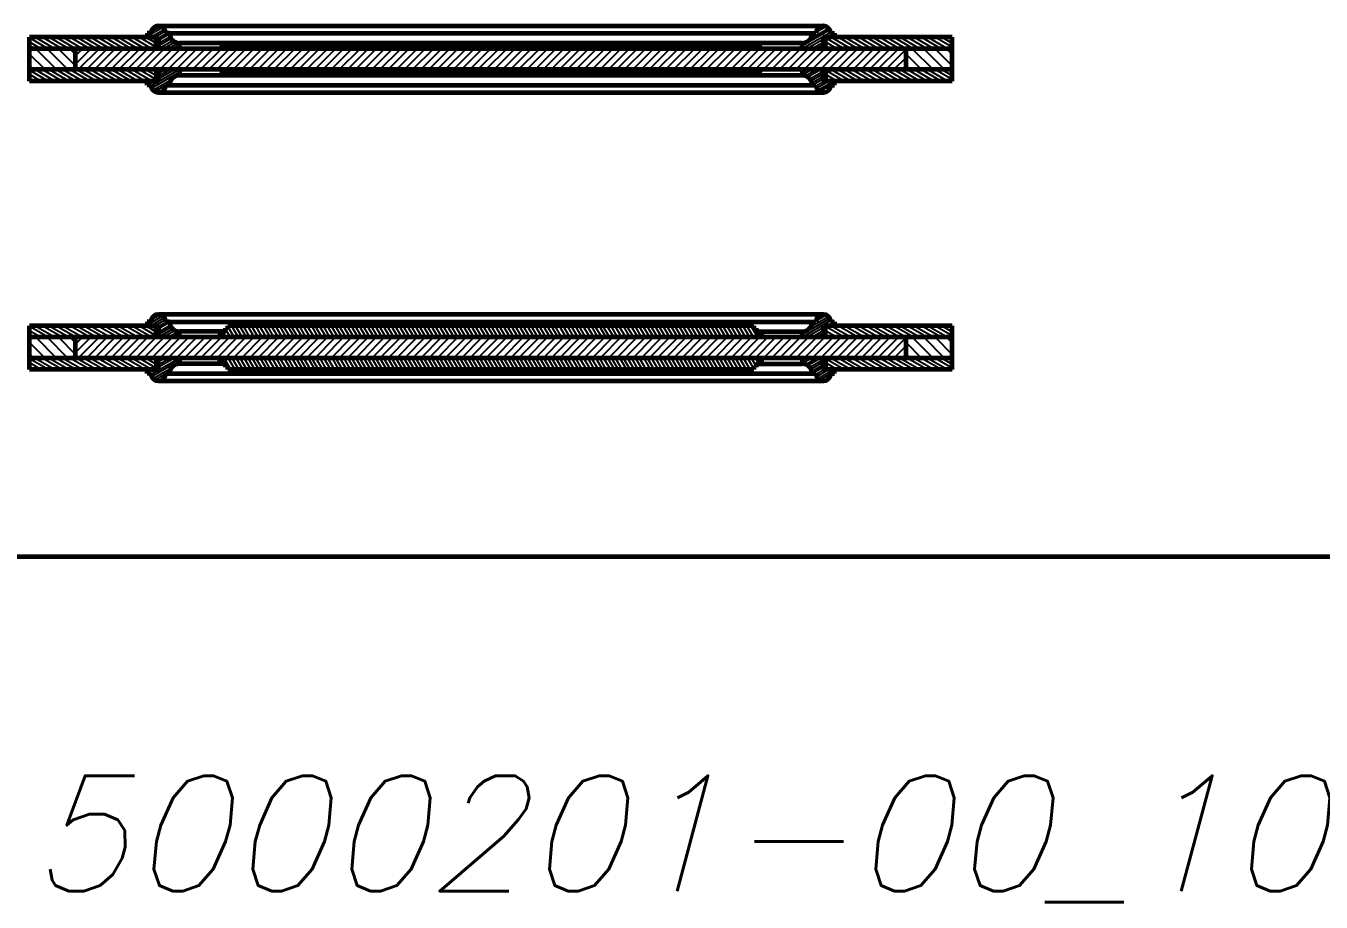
# Model space of a CAD drawing. Header units: inches. Extents: x -4554 to 14101, y -13650 to 2449.
# Drawn here: x 2997 to 4120, y -1000 to -240 of the extents above; entities that cross this region are included whole.
import ezdxf

# ---------------------------------------------------------------- set-up
doc = ezdxf.new("R2010")
doc.units = ezdxf.units.IN
doc.layers.add('Слой1', color=7, linetype='Continuous')
doc.styles.get("Standard").update_dxf_attribs({"font": 'txt.shx', "oblique": 15, "height": 5})

# ---------------------------------------------------------------- blocks, each defined once
blk = doc.blocks.new('*B11')
at = {"layer": 'Слой1', "linetype": 'Continuous'}
for p, q in [((3040, -273.2), (3053.2, -260)), ((3046.1, -260), (3040, -266.1)), ((3060.3, -260), (3042.3, -278)), ((3049.4, -278), (3067.4, -260)), ((3074.4, -260), (3056.4, -278)), ((3063.5, -278), (3081.5, -260)), ((3088.6, -260), (3070.6, -278)), ((3077.6, -278), (3095.6, -260)), ((3102.7, -260), (3084.7, -278)), ((3091.8, -278), (3109.8, -260)), ((3116.9, -260), (3098.9, -278)), ((3105.9, -278), (3123.9, -260)), ((3131, -260), (3113, -278)), ((3120.1, -278), (3138.1, -260)), ((3145.1, -260), (3127.1, -278)), ((3134.2, -278), (3152.2, -260)), ((3159.3, -260), (3141.3, -278)), ((3148.4, -278), (3166.4, -260)), ((3173.4, -260), (3155.4, -278)), ((3162.5, -278), (3180.5, -260)), ((3187.6, -260), (3169.6, -278)), ((3176.6, -278), (3194.6, -260)), ((3201.7, -260), (3183.7, -278)), ((3190.8, -278), (3208.8, -260)), ((3215.9, -260), (3197.9, -278)), ((3204.9, -278), (3222.9, -260)), ((3230, -260), (3212, -278)), ((3219.1, -278), (3237.1, -260)), ((3244.1, -260), (3226.1, -278)), ((3233.2, -278), (3251.2, -260)), ((3258.3, -260), (3240.3, -278)), ((3247.3, -278), (3265.3, -260)), ((3272.4, -260), (3254.4, -278)), ((3261.5, -278), (3279.5, -260)), ((3286.6, -260), (3268.6, -278)), ((3275.6, -278), (3293.6, -260)), ((3300.7, -260), (3282.7, -278)), ((3289.8, -278), (3307.8, -260)), ((3314.8, -260), (3296.8, -278)), ((3303.9, -278), (3321.9, -260)), ((3329, -260), (3311, -278)), ((3318.1, -278), (3336.1, -260)), ((3343.1, -260), (3325.1, -278)), ((3332.2, -278), (3350.2, -260)), ((3357.3, -260), (3339.3, -278)), ((3346.3, -278), (3364.3, -260)), ((3371.4, -260), (3353.4, -278)), ((3360.5, -278), (3378.5, -260)), ((3385.6, -260), (3367.6, -278)), ((3374.6, -278), (3392.6, -260)), ((3399.7, -260), (3381.7, -278)), ((3388.8, -278), (3406.8, -260)), ((3413.8, -260), (3395.8, -278)), ((3402.9, -278), (3420.9, -260)), ((3428, -260), (3410, -278)), ((3417.1, -278), (3435.1, -260)), ((3442.1, -260), (3424.1, -278)), ((3431.2, -278), (3449.2, -260)), ((3456.3, -260), (3438.3, -278)), ((3445.3, -278), (3463.3, -260)), ((3470.4, -260), (3452.4, -278)), ((3459.5, -278), (3477.5, -260)), ((3484.6, -260), (3466.6, -278)), ((3473.6, -278), (3491.6, -260)), ((3498.7, -260), (3480.7, -278)), ((3487.8, -278), (3505.8, -260)), ((3512.8, -260), (3494.8, -278)), ((3501.9, -278), (3519.9, -260)), ((3527, -260), (3509, -278)), ((3516, -278), (3534, -260)), ((3541.1, -260), (3523.1, -278)), ((3530.2, -278), (3548.2, -260)), ((3555.3, -260), (3537.3, -278)), ((3544.3, -278), (3562.3, -260)), ((3569.4, -260), (3551.4, -278)), ((3558.5, -278), (3576.5, -260)), ((3583.5, -260), (3565.5, -278)), ((3572.6, -278), (3590.6, -260)), ((3597.7, -260), (3579.7, -278)), ((3586.8, -278), (3604.8, -260)), ((3611.8, -260), (3593.8, -278)), ((3600.9, -278), (3618.9, -260)), ((3626, -260), (3608, -278)), ((3615, -278), (3633, -260)), ((3640.1, -260), (3622.1, -278)), ((3629.2, -278), (3647.2, -260)), ((3654.3, -260), (3636.3, -278)), ((3643.3, -278), (3661.3, -260)), ((3668.4, -260), (3650.4, -278)), ((3657.5, -278), (3675.5, -260)), ((3682.5, -260), (3664.5, -278)), ((3671.6, -278), (3689.6, -260)), ((3696.7, -260), (3678.7, -278)), ((3685.8, -278), (3703.8, -260)), ((3710.8, -260), (3692.8, -278)), ((3699.9, -278), (3717.9, -260)), ((3725, -260), (3707, -278)), ((3714, -278), (3732, -260)), ((3739.1, -260), (3721.1, -278)), ((3728.2, -278), (3746.2, -260)), ((3753.3, -260), (3735.3, -278)), ((3742.3, -278), (3760, -260.3)), ((3760, -267.4), (3749.4, -278)), ((3756.5, -278), (3760, -274.5))]:
    blk.add_line(p, q, dxfattribs=at)
blk = doc.blocks.new('*B12')
at = {"layer": 'Слой1', "linetype": 'Continuous'}
for p, q in [((3773.5, -278), (3760, -264.5)), ((3765.4, -260), (3783.4, -278)), ((3793.3, -278), (3775.3, -260)), ((3785.2, -260), (3800, -274.8)), ((3800, -264.9), (3795.1, -260)), ((3760, -274.4), (3763.6, -278))]:
    blk.add_line(p, q, dxfattribs=at)
blk = doc.blocks.new('*B13')
at = {"layer": 'Слой1', "linetype": 'Continuous'}
for p, q in [((3013.5, -278), (3000, -264.5)), ((3005.4, -260), (3023.4, -278)), ((3033.3, -278), (3015.3, -260)), ((3025.2, -260), (3040, -274.8)), ((3040, -264.9), (3035.1, -260)), ((3000, -274.4), (3003.6, -278))]:
    blk.add_line(p, q, dxfattribs=at)
blk = doc.blocks.new('*B14')
at = {"layer": 'Слой1', "linetype": 'Continuous'}
for p, q in [((3706.3, -260), (3690, -250.6)), ((3690, -254), (3700.3, -260)), ((3694.3, -260), (3690, -257.5)), ((3695, -250), (3712.3, -260)), ((3718.3, -260), (3701, -250)), ((3707, -250), (3724.3, -260)), ((3730.3, -260), (3713, -250)), ((3719, -250), (3736.3, -260)), ((3742.3, -260), (3725, -250)), ((3731, -250), (3748.3, -260)), ((3754.3, -260), (3737, -250)), ((3743, -250), (3760.3, -260)), ((3766.3, -260), (3749, -250)), ((3755, -250), (3772.3, -260)), ((3778.3, -260), (3761, -250)), ((3767, -250), (3784.3, -260)), ((3790.3, -260), (3773, -250)), ((3779, -250), (3796.3, -260)), ((3800, -258.7), (3785, -250)), ((3791, -250), (3800, -255.2)), ((3800, -251.7), (3797, -250))]:
    blk.add_line(p, q, dxfattribs=at)
blk = doc.blocks.new('*B15')
at = {"layer": 'Слой1', "linetype": 'Continuous'}
for p, q in [((3016.3, -260), (3000, -250.6)), ((3000, -254), (3010.3, -260)), ((3004.3, -260), (3000, -257.5)), ((3005, -250), (3022.3, -260)), ((3028.3, -260), (3011, -250)), ((3017, -250), (3034.3, -260)), ((3040.3, -260), (3023, -250)), ((3029, -250), (3046.3, -260)), ((3052.3, -260), (3035, -250)), ((3041, -250), (3058.3, -260)), ((3064.3, -260), (3047, -250)), ((3053, -250), (3070.3, -260)), ((3076.3, -260), (3059, -250)), ((3065, -250), (3082.3, -260)), ((3088.3, -260), (3071, -250)), ((3077, -250), (3094.3, -260)), ((3100.3, -260), (3083, -250)), ((3089, -250), (3106.3, -260)), ((3110, -258.7), (3095, -250)), ((3101, -250), (3110, -255.2)), ((3110, -251.7), (3107, -250))]:
    blk.add_line(p, q, dxfattribs=at)
blk = doc.blocks.new('*B16')
at = {"layer": 'Слой1', "linetype": 'Continuous'}
for p, q in [((3693.9, -243.6), (3670, -257.5)), ((3670, -259.8), (3694.5, -245.6)), ((3677.2, -251), (3692.7, -242)), ((3681, -246.5), (3678.4, -248)), ((3690.9, -240.7), (3681.9, -246)), ((3682.9, -243.1), (3688, -240.2)), ((3697.4, -246.5), (3691.3, -250)), ((3670, -255.2), (3670.3, -255)), ((3688, -251.9), (3674, -260)), ((3678, -260), (3688, -254.2)), ((3688, -256.5), (3682, -260)), ((3695.3, -250), (3698, -248.5)), ((3686, -260), (3688, -258.8))]:
    blk.add_line(p, q, dxfattribs=at)
blk = doc.blocks.new('*B17')
at = {"layer": 'Слой1', "linetype": 'Continuous'}
for p, q in [((3627.5, -260), (3630.1, -255.5)), ((3628.5, -256.3), (3627.6, -257.9)), ((3631.2, -255.6), (3628.6, -260)), ((3629.8, -260), (3632.1, -256)), ((3632.9, -256.7), (3631, -260)), ((3632.1, -260), (3633.4, -257.8)), ((3626, -258.6), (3626.1, -258.5)), ((3627.2, -258.5), (3626.3, -260)), ((3634.1, -258.5), (3633.3, -260)), ((3634.4, -260), (3635, -259))]:
    blk.add_line(p, q, dxfattribs=at)
blk = doc.blocks.new('*B18')
at = {"layer": 'Слой1', "linetype": 'Continuous'}
for p, q in [((3166.5, -260), (3169.1, -255.5)), ((3167.5, -256.3), (3166.6, -257.9)), ((3170.2, -255.6), (3167.6, -260)), ((3168.8, -260), (3171.1, -256)), ((3171.9, -256.7), (3170, -260)), ((3171.1, -260), (3172.4, -257.8)), ((3165, -258.6), (3165.1, -258.5)), ((3166.2, -258.5), (3165.3, -260)), ((3173.1, -258.5), (3172.3, -260)), ((3173.4, -260), (3174, -259))]:
    blk.add_line(p, q, dxfattribs=at)
blk = doc.blocks.new('*B19')
at = {"layer": 'Слой1', "linetype": 'Continuous'}
for p, q in [((3115.7, -241.5), (3102, -249.4)), ((3102, -247.1), (3103, -246.5)), ((3104.9, -250), (3117, -243)), ((3105.6, -245), (3113.5, -240.4)), ((3117.9, -244.8), (3108.9, -250)), ((3112, -250.5), (3119, -246.5)), ((3121.5, -247.3), (3112, -252.8)), ((3112, -255.2), (3122, -249.4)), ((3122.9, -251.2), (3112, -257.5)), ((3112, -259.8), (3124.2, -252.7)), ((3126.2, -254.1), (3116, -260)), ((3120, -260), (3128.8, -254.9)), ((3130, -256.5), (3124, -260)), ((3128, -260), (3130, -258.8))]:
    blk.add_line(p, q, dxfattribs=at)
blk = doc.blocks.new('*B20')
at = {"layer": 'Слой1', "linetype": 'Continuous'}
for p, q in [((3706.3, -288), (3690, -278.6)), ((3695, -278), (3712.3, -288)), ((3718.3, -288), (3701, -278)), ((3707, -278), (3724.3, -288)), ((3730.3, -288), (3713, -278)), ((3719, -278), (3736.3, -288)), ((3742.3, -288), (3725, -278)), ((3731, -278), (3748.3, -288)), ((3754.3, -288), (3737, -278)), ((3743, -278), (3760.3, -288)), ((3766.3, -288), (3749, -278)), ((3755, -278), (3772.3, -288)), ((3778.3, -288), (3761, -278)), ((3767, -278), (3784.3, -288)), ((3790.3, -288), (3773, -278)), ((3779, -278), (3796.3, -288)), ((3800, -286.7), (3785, -278)), ((3791, -278), (3800, -283.2)), ((3800, -279.7), (3797, -278)), ((3690, -282), (3700.3, -288)), ((3694.3, -288), (3690, -285.5))]:
    blk.add_line(p, q, dxfattribs=at)
blk = doc.blocks.new('*B21')
at = {"layer": 'Слой1', "linetype": 'Continuous'}
for p, q in [((3016.3, -288), (3000, -278.6)), ((3005, -278), (3022.3, -288)), ((3028.3, -288), (3011, -278)), ((3017, -278), (3034.3, -288)), ((3040.3, -288), (3023, -278)), ((3029, -278), (3046.3, -288)), ((3052.3, -288), (3035, -278)), ((3041, -278), (3058.3, -288)), ((3064.3, -288), (3047, -278)), ((3053, -278), (3070.3, -288)), ((3076.3, -288), (3059, -278)), ((3065, -278), (3082.3, -288)), ((3088.3, -288), (3071, -278)), ((3077, -278), (3094.3, -288)), ((3100.3, -288), (3083, -278)), ((3089, -278), (3106.3, -288)), ((3110, -286.7), (3095, -278)), ((3101, -278), (3110, -283.2)), ((3110, -279.7), (3107, -278)), ((3000, -282), (3010.3, -288)), ((3004.3, -288), (3000, -285.5))]:
    blk.add_line(p, q, dxfattribs=at)
blk = doc.blocks.new('*B22')
at = {"layer": 'Слой1', "linetype": 'Continuous'}
for p, q in [((3678.3, -278), (3670, -282.8)), ((3670, -280.5), (3674.3, -278)), ((3670.3, -278), (3670, -278.2)), ((3672.8, -283.5), (3682.3, -278)), ((3686.3, -278), (3674.9, -284.6)), ((3676.5, -286), (3688, -279.3)), ((3688, -281.7), (3677.6, -287.7)), ((3678.3, -289.6), (3688, -284)), ((3688, -286.3), (3679, -291.5)), ((3681.9, -292.1), (3689, -288)), ((3693, -288), (3682.5, -294.1)), ((3683.6, -295.8), (3697, -288)), ((3694.6, -291.7), (3685.3, -297.1)), ((3698, -289.7), (3694.9, -291.5)), ((3688, -297.8), (3693.9, -294.4))]:
    blk.add_line(p, q, dxfattribs=at)
blk = doc.blocks.new('*B23')
at = {"layer": 'Слой1', "linetype": 'Continuous'}
for p, q in [((3626, -278.1), (3626.1, -278)), ((3627.2, -278), (3626.3, -279.5)), ((3627.5, -279.5), (3628.4, -278)), ((3629.5, -278), (3627.8, -280.9)), ((3628.5, -281.7), (3630.7, -278)), ((3631.8, -278), (3629.4, -282.3)), ((3630.4, -282.5), (3633, -278)), ((3634.1, -278), (3631.7, -282.3)), ((3634.4, -279.5), (3635, -278.5))]:
    blk.add_line(p, q, dxfattribs=at)
blk = doc.blocks.new('*B24')
at = {"layer": 'Слой1', "linetype": 'Continuous'}
for p, q in [((3165, -278.1), (3165.1, -278)), ((3166.2, -278), (3165.3, -279.5)), ((3166.5, -279.5), (3167.4, -278)), ((3168.5, -278), (3166.8, -280.9)), ((3167.5, -281.7), (3169.7, -278)), ((3170.8, -278), (3168.4, -282.3)), ((3169.4, -282.5), (3172, -278)), ((3173.1, -278), (3170.7, -282.3)), ((3173.4, -279.5), (3174, -278.5))]:
    blk.add_line(p, q, dxfattribs=at)
blk = doc.blocks.new('*B25')
at = {"layer": 'Слой1', "linetype": 'Continuous'}
for p, q in [((3105.4, -292.1), (3129.8, -278)), ((3130, -280.2), (3106, -294.1)), ((3125.8, -278), (3112, -286)), ((3112, -283.7), (3121.8, -278)), ((3117.8, -278), (3112, -281.4)), ((3112, -279.1), (3113.8, -278)), ((3102, -289.5), (3104.5, -288)), ((3108.5, -288), (3102.5, -291.5)), ((3107.1, -295.8), (3123.1, -286.5)), ((3118.1, -291.7), (3108.8, -297.1)), ((3121.7, -289.6), (3118.5, -291.5)), ((3129.1, -283), (3130, -282.5)), ((3111.5, -297.8), (3117.4, -294.4))]:
    blk.add_line(p, q, dxfattribs=at)
blk = doc.blocks.new('*B26')
at = {"layer": 'Слой1', "linetype": 'Continuous'}
for p, q in [((3040, -523.2), (3053.2, -510)), ((3046.1, -510), (3040, -516.1)), ((3060.3, -510), (3042.3, -528)), ((3049.4, -528), (3067.4, -510)), ((3074.4, -510), (3056.4, -528)), ((3063.5, -528), (3081.5, -510)), ((3088.6, -510), (3070.6, -528)), ((3077.6, -528), (3095.6, -510)), ((3102.7, -510), (3084.7, -528)), ((3091.8, -528), (3109.8, -510)), ((3116.9, -510), (3098.9, -528)), ((3105.9, -528), (3123.9, -510)), ((3131, -510), (3113, -528)), ((3120.1, -528), (3138.1, -510)), ((3145.1, -510), (3127.1, -528)), ((3134.2, -528), (3152.2, -510)), ((3159.3, -510), (3141.3, -528)), ((3148.4, -528), (3166.4, -510)), ((3173.4, -510), (3155.4, -528)), ((3162.5, -528), (3180.5, -510)), ((3187.6, -510), (3169.6, -528)), ((3176.6, -528), (3194.6, -510)), ((3201.7, -510), (3183.7, -528)), ((3190.8, -528), (3208.8, -510)), ((3215.9, -510), (3197.9, -528)), ((3204.9, -528), (3222.9, -510)), ((3230, -510), (3212, -528)), ((3219.1, -528), (3237.1, -510)), ((3244.1, -510), (3226.1, -528)), ((3233.2, -528), (3251.2, -510)), ((3258.3, -510), (3240.3, -528)), ((3247.3, -528), (3265.3, -510)), ((3272.4, -510), (3254.4, -528)), ((3261.5, -528), (3279.5, -510)), ((3286.6, -510), (3268.6, -528)), ((3275.6, -528), (3293.6, -510)), ((3300.7, -510), (3282.7, -528)), ((3289.8, -528), (3307.8, -510)), ((3314.8, -510), (3296.8, -528)), ((3303.9, -528), (3321.9, -510)), ((3329, -510), (3311, -528)), ((3318.1, -528), (3336.1, -510)), ((3343.1, -510), (3325.1, -528)), ((3332.2, -528), (3350.2, -510)), ((3357.3, -510), (3339.3, -528)), ((3346.3, -528), (3364.3, -510)), ((3371.4, -510), (3353.4, -528)), ((3360.5, -528), (3378.5, -510)), ((3385.6, -510), (3367.6, -528)), ((3374.6, -528), (3392.6, -510)), ((3399.7, -510), (3381.7, -528)), ((3388.8, -528), (3406.8, -510)), ((3413.8, -510), (3395.8, -528)), ((3402.9, -528), (3420.9, -510)), ((3428, -510), (3410, -528)), ((3417.1, -528), (3435.1, -510)), ((3442.1, -510), (3424.1, -528)), ((3431.2, -528), (3449.2, -510)), ((3456.3, -510), (3438.3, -528)), ((3445.3, -528), (3463.3, -510)), ((3470.4, -510), (3452.4, -528)), ((3459.5, -528), (3477.5, -510)), ((3484.6, -510), (3466.6, -528)), ((3473.6, -528), (3491.6, -510)), ((3498.7, -510), (3480.7, -528)), ((3487.8, -528), (3505.8, -510)), ((3512.8, -510), (3494.8, -528)), ((3501.9, -528), (3519.9, -510)), ((3527, -510), (3509, -528)), ((3516, -528), (3534, -510)), ((3541.1, -510), (3523.1, -528)), ((3530.2, -528), (3548.2, -510)), ((3555.3, -510), (3537.3, -528)), ((3544.3, -528), (3562.3, -510)), ((3569.4, -510), (3551.4, -528)), ((3558.5, -528), (3576.5, -510)), ((3583.5, -510), (3565.5, -528)), ((3572.6, -528), (3590.6, -510)), ((3597.7, -510), (3579.7, -528)), ((3586.8, -528), (3604.8, -510)), ((3611.8, -510), (3593.8, -528)), ((3600.9, -528), (3618.9, -510)), ((3626, -510), (3608, -528)), ((3615, -528), (3633, -510)), ((3640.1, -510), (3622.1, -528)), ((3629.2, -528), (3647.2, -510)), ((3654.3, -510), (3636.3, -528)), ((3643.3, -528), (3661.3, -510)), ((3668.4, -510), (3650.4, -528)), ((3657.5, -528), (3675.5, -510)), ((3682.5, -510), (3664.5, -528)), ((3671.6, -528), (3689.6, -510)), ((3696.7, -510), (3678.7, -528)), ((3685.8, -528), (3703.8, -510)), ((3710.8, -510), (3692.8, -528)), ((3699.9, -528), (3717.9, -510)), ((3725, -510), (3707, -528)), ((3714, -528), (3732, -510)), ((3739.1, -510), (3721.1, -528)), ((3728.2, -528), (3746.2, -510)), ((3753.3, -510), (3735.3, -528)), ((3742.3, -528), (3760, -510.3)), ((3760, -517.4), (3749.4, -528)), ((3756.5, -528), (3760, -524.5))]:
    blk.add_line(p, q, dxfattribs=at)
blk = doc.blocks.new('*B27')
at = {"layer": 'Слой1', "linetype": 'Continuous'}
for p, q in [((3773.5, -528), (3760, -514.5)), ((3765.4, -510), (3783.4, -528)), ((3793.3, -528), (3775.3, -510)), ((3785.2, -510), (3800, -524.8)), ((3800, -514.9), (3795.1, -510)), ((3760, -524.4), (3763.6, -528))]:
    blk.add_line(p, q, dxfattribs=at)
blk = doc.blocks.new('*B28')
at = {"layer": 'Слой1', "linetype": 'Continuous'}
for p, q in [((3013.5, -528), (3000, -514.5)), ((3005.4, -510), (3023.4, -528)), ((3033.3, -528), (3015.3, -510)), ((3025.2, -510), (3040, -524.8)), ((3040, -514.9), (3035.1, -510)), ((3000, -524.4), (3003.6, -528))]:
    blk.add_line(p, q, dxfattribs=at)
blk = doc.blocks.new('*B29')
at = {"layer": 'Слой1', "linetype": 'Continuous'}
for p, q in [((3706.3, -510), (3690, -500.6)), ((3690, -504), (3700.3, -510)), ((3695, -500), (3712.3, -510)), ((3718.3, -510), (3701, -500)), ((3707, -500), (3724.3, -510)), ((3730.3, -510), (3713, -500)), ((3719, -500), (3736.3, -510)), ((3742.3, -510), (3725, -500)), ((3731, -500), (3748.3, -510)), ((3754.3, -510), (3737, -500)), ((3743, -500), (3760.3, -510)), ((3766.3, -510), (3749, -500)), ((3755, -500), (3772.3, -510)), ((3778.3, -510), (3761, -500)), ((3767, -500), (3784.3, -510)), ((3790.3, -510), (3773, -500)), ((3779, -500), (3796.3, -510)), ((3800, -508.7), (3785, -500)), ((3791, -500), (3800, -505.2)), ((3800, -501.7), (3797, -500)), ((3694.3, -510), (3690, -507.5))]:
    blk.add_line(p, q, dxfattribs=at)
blk = doc.blocks.new('*B30')
at = {"layer": 'Слой1', "linetype": 'Continuous'}
for p, q in [((3016.3, -510), (3000, -500.6)), ((3000, -504), (3010.3, -510)), ((3005, -500), (3022.3, -510)), ((3028.3, -510), (3011, -500)), ((3017, -500), (3034.3, -510)), ((3040.3, -510), (3023, -500)), ((3029, -500), (3046.3, -510)), ((3052.3, -510), (3035, -500)), ((3041, -500), (3058.3, -510)), ((3064.3, -510), (3047, -500)), ((3053, -500), (3070.3, -510)), ((3076.3, -510), (3059, -500)), ((3065, -500), (3082.3, -510)), ((3088.3, -510), (3071, -500)), ((3077, -500), (3094.3, -510)), ((3100.3, -510), (3083, -500)), ((3089, -500), (3106.3, -510)), ((3110, -508.7), (3095, -500)), ((3101, -500), (3110, -505.2)), ((3110, -501.7), (3107, -500)), ((3004.3, -510), (3000, -507.5))]:
    blk.add_line(p, q, dxfattribs=at)
blk = doc.blocks.new('*B31')
at = {"layer": 'Слой1', "linetype": 'Continuous'}
for p, q in [((3693.9, -493.6), (3670, -507.5)), ((3677.2, -501), (3692.7, -492)), ((3690.9, -490.7), (3681.9, -496)), ((3682.9, -493.1), (3688, -490.2)), ((3670, -509.8), (3694.5, -495.6)), ((3670, -505.2), (3670.3, -505)), ((3688, -501.9), (3674, -510)), ((3678, -510), (3688, -504.2)), ((3681, -496.5), (3678.4, -498)), ((3697.4, -496.5), (3691.3, -500)), ((3695.3, -500), (3698, -498.5)), ((3688, -506.5), (3682, -510)), ((3686, -510), (3688, -508.8))]:
    blk.add_line(p, q, dxfattribs=at)
blk = doc.blocks.new('*B32')
at = {"layer": 'Слой1', "linetype": 'Continuous'}
for p, q in [((3115.7, -491.5), (3102, -499.4)), ((3104.9, -500), (3117, -493)), ((3105.6, -495), (3113.5, -490.4)), ((3102, -497.1), (3103, -496.5)), ((3117.9, -494.8), (3108.9, -500)), ((3112, -500.5), (3119, -496.5)), ((3121.5, -497.3), (3112, -502.8)), ((3112, -505.2), (3122, -499.4)), ((3122.9, -501.2), (3112, -507.5)), ((3112, -509.8), (3124.2, -502.7)), ((3126.2, -504.1), (3116, -510)), ((3120, -510), (3128.8, -504.9)), ((3130, -506.5), (3124, -510)), ((3128, -510), (3130, -508.8))]:
    blk.add_line(p, q, dxfattribs=at)
blk = doc.blocks.new('*B33')
at = {"layer": 'Слой1', "linetype": 'Continuous'}
for p, q in [((3706.3, -538), (3690, -528.6)), ((3690, -532), (3700.3, -538)), ((3694.3, -538), (3690, -535.5)), ((3695, -528), (3712.3, -538)), ((3718.3, -538), (3701, -528)), ((3707, -528), (3724.3, -538)), ((3730.3, -538), (3713, -528)), ((3719, -528), (3736.3, -538)), ((3742.3, -538), (3725, -528)), ((3731, -528), (3748.3, -538)), ((3754.3, -538), (3737, -528)), ((3743, -528), (3760.3, -538)), ((3766.3, -538), (3749, -528)), ((3755, -528), (3772.3, -538)), ((3778.3, -538), (3761, -528)), ((3767, -528), (3784.3, -538)), ((3790.3, -538), (3773, -528)), ((3779, -528), (3796.3, -538)), ((3800, -536.7), (3785, -528)), ((3791, -528), (3800, -533.2)), ((3800, -529.7), (3797, -528))]:
    blk.add_line(p, q, dxfattribs=at)
blk = doc.blocks.new('*B34')
at = {"layer": 'Слой1', "linetype": 'Continuous'}
for p, q in [((3016.3, -538), (3000, -528.6)), ((3000, -532), (3010.3, -538)), ((3004.3, -538), (3000, -535.5)), ((3005, -528), (3022.3, -538)), ((3028.3, -538), (3011, -528)), ((3017, -528), (3034.3, -538)), ((3040.3, -538), (3023, -528)), ((3029, -528), (3046.3, -538)), ((3052.3, -538), (3035, -528)), ((3041, -528), (3058.3, -538)), ((3064.3, -538), (3047, -528)), ((3053, -528), (3070.3, -538)), ((3076.3, -538), (3059, -528)), ((3065, -528), (3082.3, -538)), ((3088.3, -538), (3071, -528)), ((3077, -528), (3094.3, -538)), ((3100.3, -538), (3083, -528)), ((3089, -528), (3106.3, -538)), ((3110, -536.7), (3095, -528)), ((3101, -528), (3110, -533.2)), ((3110, -529.7), (3107, -528))]:
    blk.add_line(p, q, dxfattribs=at)
blk = doc.blocks.new('*B35')
at = {"layer": 'Слой1', "linetype": 'Continuous'}
for p, q in [((3678.3, -528), (3670, -532.8)), ((3670, -530.5), (3674.3, -528)), ((3670.3, -528), (3670, -528.2)), ((3672.8, -533.5), (3682.3, -528)), ((3686.3, -528), (3674.9, -534.6)), ((3676.5, -536), (3688, -529.3)), ((3688, -531.7), (3677.6, -537.7)), ((3678.3, -539.6), (3688, -534)), ((3688, -536.3), (3679, -541.5)), ((3681.9, -542.1), (3689, -538)), ((3693, -538), (3682.5, -544.1)), ((3683.6, -545.8), (3697, -538)), ((3694.6, -541.7), (3685.3, -547.1)), ((3688, -547.8), (3693.9, -544.4)), ((3698, -539.7), (3694.9, -541.5))]:
    blk.add_line(p, q, dxfattribs=at)
blk = doc.blocks.new('*B36')
at = {"layer": 'Слой1', "linetype": 'Continuous'}
for p, q in [((3102, -539.5), (3104.5, -538)), ((3108.5, -538), (3102.5, -541.5)), ((3105.4, -542.1), (3129.8, -528)), ((3130, -530.2), (3106, -544.1)), ((3107.1, -545.8), (3123.1, -536.5)), ((3125.8, -528), (3112, -536)), ((3112, -533.7), (3121.8, -528)), ((3117.8, -528), (3112, -531.4)), ((3112, -529.1), (3113.8, -528)), ((3129.1, -533), (3130, -532.5)), ((3118.1, -541.7), (3108.8, -547.1)), ((3111.5, -547.8), (3117.4, -544.4)), ((3121.7, -539.6), (3118.5, -541.5))]:
    blk.add_line(p, q, dxfattribs=at)
blk = doc.blocks.new('*B37')
at = {"layer": 'Слой1', "linetype": 'Continuous'}
for p, q in [((3169.9, -503), (3173.9, -510)), ((3177.4, -510), (3172, -500.7)), ((3175.1, -500), (3180.9, -510)), ((3184.3, -510), (3178.5, -500)), ((3182, -500), (3187.8, -510)), ((3191.2, -510), (3185.5, -500)), ((3188.9, -500), (3194.7, -510)), ((3198.2, -510), (3192.4, -500)), ((3195.9, -500), (3201.6, -510)), ((3205.1, -510), (3199.3, -500)), ((3202.8, -500), (3208.6, -510)), ((3212, -510), (3206.3, -500)), ((3209.7, -500), (3215.5, -510)), ((3219, -510), (3213.2, -500)), ((3216.7, -500), (3222.4, -510)), ((3225.9, -510), (3220.1, -500)), ((3223.6, -500), (3229.4, -510)), ((3232.8, -510), (3227, -500)), ((3230.5, -500), (3236.3, -510)), ((3239.7, -510), (3234, -500)), ((3237.4, -500), (3243.2, -510)), ((3246.7, -510), (3240.9, -500)), ((3244.4, -500), (3250.1, -510)), ((3253.6, -510), (3247.8, -500)), ((3251.3, -500), (3257.1, -510)), ((3260.5, -510), (3254.8, -500)), ((3258.2, -500), (3264, -510)), ((3267.5, -510), (3261.7, -500)), ((3265.1, -500), (3270.9, -510)), ((3274.4, -510), (3268.6, -500)), ((3272.1, -500), (3277.9, -510)), ((3281.3, -510), (3275.5, -500)), ((3279, -500), (3284.8, -510)), ((3288.2, -510), (3282.5, -500)), ((3285.9, -500), (3291.7, -510)), ((3295.2, -510), (3289.4, -500)), ((3292.9, -500), (3298.6, -510)), ((3302.1, -510), (3296.3, -500)), ((3299.8, -500), (3305.6, -510)), ((3309, -510), (3303.3, -500)), ((3306.7, -500), (3312.5, -510)), ((3316, -510), (3310.2, -500)), ((3313.6, -500), (3319.4, -510)), ((3322.9, -510), (3317.1, -500)), ((3320.6, -500), (3326.3, -510)), ((3329.8, -510), (3324, -500)), ((3327.5, -500), (3333.3, -510)), ((3336.7, -510), (3331, -500)), ((3334.4, -500), (3340.2, -510)), ((3343.7, -510), (3337.9, -500)), ((3341.4, -500), (3347.1, -510)), ((3350.6, -510), (3344.8, -500)), ((3348.3, -500), (3354.1, -510)), ((3357.5, -510), (3351.8, -500)), ((3355.2, -500), (3361, -510)), ((3364.5, -510), (3358.7, -500)), ((3362.1, -500), (3367.9, -510)), ((3371.4, -510), (3365.6, -500)), ((3369.1, -500), (3374.8, -510)), ((3378.3, -510), (3372.5, -500)), ((3376, -500), (3381.8, -510)), ((3385.2, -510), (3379.5, -500)), ((3382.9, -500), (3388.7, -510)), ((3392.2, -510), (3386.4, -500)), ((3389.9, -500), (3395.6, -510)), ((3399.1, -510), (3393.3, -500)), ((3396.8, -500), (3402.6, -510)), ((3406, -510), (3400.2, -500)), ((3403.7, -500), (3409.5, -510)), ((3413, -510), (3407.2, -500)), ((3410.6, -500), (3416.4, -510)), ((3419.9, -510), (3414.1, -500)), ((3417.6, -500), (3423.3, -510)), ((3426.8, -510), (3421, -500)), ((3424.5, -500), (3430.3, -510)), ((3433.7, -510), (3428, -500)), ((3431.4, -500), (3437.2, -510)), ((3440.7, -510), (3434.9, -500)), ((3438.4, -500), (3444.1, -510)), ((3447.6, -510), (3441.8, -500)), ((3445.3, -500), (3451.1, -510)), ((3454.5, -510), (3448.7, -500)), ((3452.2, -500), (3458, -510)), ((3461.4, -510), (3455.7, -500)), ((3459.1, -500), (3464.9, -510)), ((3468.4, -510), (3462.6, -500)), ((3466.1, -500), (3471.8, -510)), ((3475.3, -510), (3469.5, -500)), ((3473, -500), (3478.8, -510)), ((3482.2, -510), (3476.5, -500)), ((3479.9, -500), (3485.7, -510)), ((3489.2, -510), (3483.4, -500)), ((3486.9, -500), (3492.6, -510)), ((3496.1, -510), (3490.3, -500)), ((3493.8, -500), (3499.6, -510)), ((3503, -510), (3497.2, -500)), ((3500.7, -500), (3506.5, -510)), ((3509.9, -510), (3504.2, -500)), ((3507.6, -500), (3513.4, -510)), ((3516.9, -510), (3511.1, -500)), ((3514.6, -500), (3520.3, -510)), ((3523.8, -510), (3518, -500)), ((3521.5, -500), (3527.3, -510)), ((3530.7, -510), (3525, -500)), ((3528.4, -500), (3534.2, -510)), ((3537.7, -510), (3531.9, -500)), ((3535.3, -500), (3541.1, -510)), ((3544.6, -510), (3538.8, -500)), ((3542.3, -500), (3548.1, -510)), ((3551.5, -510), (3545.7, -500)), ((3549.2, -500), (3555, -510)), ((3558.4, -510), (3552.7, -500)), ((3556.1, -500), (3561.9, -510)), ((3565.4, -510), (3559.6, -500)), ((3563.1, -500), (3568.8, -510)), ((3572.3, -510), (3566.5, -500)), ((3570, -500), (3575.8, -510)), ((3579.2, -510), (3573.5, -500)), ((3576.9, -500), (3582.7, -510)), ((3586.2, -510), (3580.4, -500)), ((3583.8, -500), (3589.6, -510)), ((3593.1, -510), (3587.3, -500)), ((3590.8, -500), (3596.5, -510)), ((3600, -510), (3594.2, -500)), ((3597.7, -500), (3603.5, -510)), ((3606.9, -510), (3601.2, -500)), ((3604.6, -500), (3610.4, -510)), ((3613.9, -510), (3608.1, -500)), ((3611.6, -500), (3617.3, -510)), ((3620.8, -510), (3615, -500)), ((3618.5, -500), (3624.3, -510)), ((3627.7, -510), (3622, -500)), ((3625.4, -500), (3631.2, -510)), ((3165.3, -507), (3167, -510)), ((3170.5, -510), (3168.1, -505.9)), ((3634.7, -510), (3632.6, -506.4))]:
    blk.add_line(p, q, dxfattribs=at)
blk = doc.blocks.new('*B38')
at = {"layer": 'Слой1', "linetype": 'Continuous'}
for p, q in [((3165.3, -528), (3167.3, -531.6)), ((3174.5, -538), (3168.7, -528)), ((3172.2, -528), (3178, -538)), ((3181.4, -538), (3175.7, -528)), ((3179.1, -528), (3184.9, -538)), ((3188.4, -538), (3182.6, -528)), ((3186.1, -528), (3191.8, -538)), ((3195.3, -538), (3189.5, -528)), ((3193, -528), (3198.8, -538)), ((3202.2, -538), (3196.4, -528)), ((3199.9, -528), (3205.7, -538)), ((3209.1, -538), (3203.4, -528)), ((3206.8, -528), (3212.6, -538)), ((3216.1, -538), (3210.3, -528)), ((3213.8, -528), (3219.5, -538)), ((3223, -538), (3217.2, -528)), ((3220.7, -528), (3226.5, -538)), ((3229.9, -538), (3224.2, -528)), ((3227.6, -528), (3233.4, -538)), ((3236.9, -538), (3231.1, -528)), ((3234.5, -528), (3240.3, -538)), ((3243.8, -538), (3238, -528)), ((3241.5, -528), (3247.3, -538)), ((3250.7, -538), (3244.9, -528)), ((3248.4, -528), (3254.2, -538)), ((3257.6, -538), (3251.9, -528)), ((3255.3, -528), (3261.1, -538)), ((3264.6, -538), (3258.8, -528)), ((3262.3, -528), (3268, -538)), ((3271.5, -538), (3265.7, -528)), ((3269.2, -528), (3275, -538)), ((3278.4, -538), (3272.7, -528)), ((3276.1, -528), (3281.9, -538)), ((3285.4, -538), (3279.6, -528)), ((3283, -528), (3288.8, -538)), ((3292.3, -538), (3286.5, -528)), ((3290, -528), (3295.7, -538)), ((3299.2, -538), (3293.4, -528)), ((3296.9, -528), (3302.7, -538)), ((3306.1, -538), (3300.4, -528)), ((3303.8, -528), (3309.6, -538)), ((3313.1, -538), (3307.3, -528)), ((3310.8, -528), (3316.5, -538)), ((3320, -538), (3314.2, -528)), ((3317.7, -528), (3323.5, -538)), ((3326.9, -538), (3321.2, -528)), ((3324.6, -528), (3330.4, -538)), ((3333.9, -538), (3328.1, -528)), ((3331.5, -528), (3337.3, -538)), ((3340.8, -538), (3335, -528)), ((3338.5, -528), (3344.2, -538)), ((3347.7, -538), (3341.9, -528)), ((3345.4, -528), (3351.2, -538)), ((3354.6, -538), (3348.9, -528)), ((3352.3, -528), (3358.1, -538)), ((3361.6, -538), (3355.8, -528)), ((3359.3, -528), (3365, -538)), ((3368.5, -538), (3362.7, -528)), ((3366.2, -528), (3372, -538)), ((3375.4, -538), (3369.6, -528)), ((3373.1, -528), (3378.9, -538)), ((3382.4, -538), (3376.6, -528)), ((3380, -528), (3385.8, -538)), ((3389.3, -538), (3383.5, -528)), ((3387, -528), (3392.7, -538)), ((3396.2, -538), (3390.4, -528)), ((3393.9, -528), (3399.7, -538)), ((3403.1, -538), (3397.4, -528)), ((3400.8, -528), (3406.6, -538)), ((3410.1, -538), (3404.3, -528)), ((3407.8, -528), (3413.5, -538)), ((3417, -538), (3411.2, -528)), ((3414.7, -528), (3420.5, -538)), ((3423.9, -538), (3418.1, -528)), ((3421.6, -528), (3427.4, -538)), ((3430.8, -538), (3425.1, -528)), ((3428.5, -528), (3434.3, -538)), ((3437.8, -538), (3432, -528)), ((3435.5, -528), (3441.2, -538)), ((3444.7, -538), (3438.9, -528)), ((3442.4, -528), (3448.2, -538)), ((3451.6, -538), (3445.9, -528)), ((3449.3, -528), (3455.1, -538)), ((3458.6, -538), (3452.8, -528)), ((3456.3, -528), (3462, -538)), ((3465.5, -538), (3459.7, -528)), ((3463.2, -528), (3469, -538)), ((3472.4, -538), (3466.6, -528)), ((3470.1, -528), (3475.9, -538)), ((3479.3, -538), (3473.6, -528)), ((3477, -528), (3482.8, -538)), ((3486.3, -538), (3480.5, -528)), ((3484, -528), (3489.7, -538)), ((3493.2, -538), (3487.4, -528)), ((3490.9, -528), (3496.7, -538)), ((3500.1, -538), (3494.4, -528)), ((3497.8, -528), (3503.6, -538)), ((3507.1, -538), (3501.3, -528)), ((3504.7, -528), (3510.5, -538)), ((3514, -538), (3508.2, -528)), ((3511.7, -528), (3517.5, -538)), ((3520.9, -538), (3515.1, -528)), ((3518.6, -528), (3524.4, -538)), ((3527.8, -538), (3522.1, -528)), ((3525.5, -528), (3531.3, -538)), ((3534.8, -538), (3529, -528)), ((3532.5, -528), (3538.2, -538)), ((3541.7, -538), (3535.9, -528)), ((3539.4, -528), (3545.2, -538)), ((3548.6, -538), (3542.9, -528)), ((3546.3, -528), (3552.1, -538)), ((3555.6, -538), (3549.8, -528)), ((3553.2, -528), (3559, -538)), ((3562.5, -538), (3556.7, -528)), ((3560.2, -528), (3565.9, -538)), ((3569.4, -538), (3563.6, -528)), ((3567.1, -528), (3572.9, -538)), ((3576.3, -538), (3570.6, -528)), ((3574, -528), (3579.8, -538)), ((3583.3, -538), (3577.5, -528)), ((3581, -528), (3586.7, -538)), ((3590.2, -538), (3584.4, -528)), ((3587.9, -528), (3593.7, -538)), ((3597.1, -538), (3591.4, -528)), ((3594.8, -528), (3600.6, -538)), ((3604.1, -538), (3598.3, -528)), ((3601.7, -528), (3607.5, -538)), ((3611, -538), (3605.2, -528)), ((3608.7, -528), (3614.4, -538)), ((3617.9, -538), (3612.1, -528)), ((3615.6, -528), (3621.4, -538)), ((3624.8, -538), (3619.1, -528)), ((3622.5, -528), (3628, -537.4)), ((3630.1, -535.1), (3626, -528)), ((3629.5, -528), (3631.8, -532.1)), ((3634.7, -531), (3632.9, -528))]:
    blk.add_line(p, q, dxfattribs=at)

msp = doc.modelspace()

# ---------------------------------------------------------------- linework, layer by layer
at = {"layer": 'Слой1', "color": 7, "linetype": 'Continuous', "lineweight": 60}
for p, q in [((3105.4, -246.5), (3102, -246.5)), ((3102, -246.5), (3102, -250)), ((3111.8, -240.2), (3688.3, -240.2)), ((3118.1, -246.5), (3678.5, -246.5)), ((3121.5, -246.5), (3118.1, -246.5)), ((3678.5, -246.5), (3681.9, -246.5)), ((3694.6, -246.5), (3698, -246.5)), ((3698, -246.5), (3698, -250)), ((3112, -250), (3000, -250)), ((3000, -288), (3000, -250)), ((3102, -250), (3112, -250)), ((3110, -260), (3110, -250)), ((3112, -250), (3112, -260)), ((3670, -255), (3130, -255)), ((3130, -260), (3130, -255)), ((3169.5, -255.5), (3630.5, -255.5)), ((3670, -260), (3670, -255)), ((3800, -250), (3688, -250)), ((3688, -250), (3688, -260)), ((3698, -250), (3688, -250)), ((3690, -260), (3690, -250)), ((3800, -288), (3800, -250)), ((3800, -260), (3000, -260)), ((3040, -278), (3040, -260)), ((3165, -260), (3165, -258.5)), ((3165, -258.5), (3166.5, -258.5)), ((3174, -260), (3165, -260)), ((3172.5, -258.5), (3174, -258.5)), ((3626, -258.5), (3174, -258.5)), ((3174, -258.5), (3174, -260)), ((3626, -260), (3626, -258.5)), ((3626, -258.5), (3627.5, -258.5)), ((3635, -260), (3626, -260)), ((3633.5, -258.5), (3635, -258.5)), ((3635, -258.5), (3635, -260)), ((3760, -278), (3760, -260)), ((3800, -278), (3000, -278)), ((3110, -278), (3110, -288)), ((3112, -288), (3112, -278)), ((3130, -278), (3130, -283)), ((3174, -278), (3165, -278)), ((3165, -278), (3165, -279.5)), ((3165, -279.5), (3166.5, -279.5)), ((3172.5, -279.5), (3174, -279.5)), ((3174, -279.5), (3174, -278)), ((3626, -279.5), (3174, -279.5)), ((3635, -278), (3626, -278)), ((3626, -278), (3626, -279.5)), ((3626, -279.5), (3627.5, -279.5)), ((3633.5, -279.5), (3635, -279.5)), ((3635, -279.5), (3635, -278)), ((3670, -278), (3670, -283)), ((3688, -288), (3688, -278)), ((3690, -278), (3690, -288)), ((3112, -288), (3000, -288)), ((3102, -291.5), (3102, -288)), ((3102, -288), (3112, -288)), ((3105.4, -291.5), (3102, -291.5)), ((3118.1, -291.5), (3678.5, -291.5)), ((3121.5, -291.5), (3118.1, -291.5)), ((3670, -283), (3130, -283)), ((3169.5, -282.5), (3630.5, -282.5)), ((3678.5, -291.5), (3681.9, -291.5)), ((3800, -288), (3688, -288)), ((3698, -288), (3688, -288)), ((3694.6, -291.5), (3698, -291.5)), ((3698, -291.5), (3698, -288)), ((3111.8, -297.9), (3688.3, -297.9)), ((3111.8, -490.1), (3688.3, -490.1)), ((3112, -500), (3000, -500)), ((3000, -538), (3000, -500)), ((3105.4, -496.5), (3102, -496.5)), ((3102, -496.5), (3102, -500)), ((3102, -500), (3112, -500)), ((3110, -510), (3110, -500)), ((3112, -500), (3112, -510)), ((3118.1, -496.5), (3678.5, -496.5)), ((3121.5, -496.5), (3118.1, -496.5)), ((3130, -510), (3130, -505)), ((3168.9, -505), (3130, -505)), ((3172, -502), (3170, -502)), ((3628, -500), (3172, -500)), ((3172, -500), (3172, -502)), ((3628, -500), (3628, -502)), ((3628, -502), (3630, -502)), ((3631.1, -505), (3670, -505)), ((3670, -510), (3670, -505)), ((3678.5, -496.5), (3681.9, -496.5)), ((3800, -500), (3688, -500)), ((3688, -500), (3688, -510)), ((3698, -500), (3688, -500)), ((3690, -510), (3690, -500)), ((3694.6, -496.5), (3698, -496.5)), ((3698, -496.5), (3698, -500)), ((3800, -538), (3800, -500)), ((3800, -510), (3000, -510)), ((3040, -528), (3040, -510)), ((3165, -507), (3165, -510)), ((3635, -507), (3635, -510)), ((3760, -528), (3760, -510)), ((3800, -528), (3000, -528)), ((3112, -538), (3000, -538)), ((3102, -541.5), (3102, -538)), ((3102, -538), (3112, -538)), ((3110, -528), (3110, -538)), ((3112, -538), (3112, -528)), ((3130, -528), (3130, -533)), ((3168.9, -533), (3130, -533)), ((3165, -531), (3165, -528)), ((3172, -536), (3170, -536)), ((3172, -538), (3172, -536)), ((3628, -538), (3172, -538)), ((3628, -538), (3628, -536)), ((3628, -536), (3630, -536)), ((3631.1, -533), (3670, -533)), ((3635, -531), (3635, -528)), ((3670, -528), (3670, -533)), ((3688, -538), (3688, -528)), ((3800, -538), (3688, -538)), ((3698, -538), (3688, -538)), ((3690, -528), (3690, -538)), ((3698, -541.5), (3698, -538)), ((3105.4, -541.5), (3102, -541.5)), ((3111.8, -547.9), (3688.3, -547.9)), ((3118.1, -541.5), (3678.5, -541.5)), ((3121.5, -541.5), (3118.1, -541.5)), ((3678.5, -541.5), (3681.9, -541.5)), ((3694.6, -541.5), (3698, -541.5))]:
    msp.add_line(p, q, dxfattribs=at)
at = {"layer": 'Слой1', "linetype": 'Continuous', "lineweight": 60}
msp.add_line((-3250, -700), (7250, -700), dxfattribs=at)
at = {"layer": 'Слой1', "color": 7, "linetype": 'Continuous', "lineweight": 60}
for centre, radius, start, end in [((3111.7, -246.5), 6.35, 0, 180), ((3130, -246.5), 8.5, 180, 270), ((3670, -246.5), 8.5, 270, 360), ((3688.3, -246.5), 6.35, 0, 180), ((3169.5, -258.5), 3, 0, 180), ((3630.5, -258.5), 3, 0, 180), ((3169.5, -279.5), 3, 180, 360), ((3630.5, -279.5), 3, 180, 360), ((3111.7, -291.5), 6.35, 180, 360), ((3130, -291.5), 8.5, 90, 180), ((3670, -291.5), 8.5, 0, 90), ((3688.3, -291.5), 6.35, 180, 360), ((3111.7, -496.5), 6.35, 0, 180), ((3688.3, -496.5), 6.35, 0, 180), ((3130, -496.5), 8.5, 180, 270), ((3165, -502), 5, 269.7426, 360), ((3635, -502), 5, 180, 270.2574), ((3670, -496.5), 8.5, 270, 360), ((3130, -541.5), 8.5, 90, 180), ((3165, -536), 5, 0, 90.2574), ((3635, -536), 5, 89.7426, 180), ((3670, -541.5), 8.5, 0, 90), ((3111.7, -541.5), 6.35, 180, 360), ((3688.3, -541.5), 6.35, 180, 360)]:
    msp.add_arc(centre, radius, start, end, dxfattribs=at)

# ---------------------------------------------------------------- block references
at = {"layer": 'Слой1'}
for name in ['*B19', '*B16', '*B15', '*B18', '*B17', '*B14', '*B13', '*B11', '*B12', '*B21', '*B25', '*B24', '*B23', '*B22', '*B20', '*B32', '*B31', '*B30', '*B37', '*B29', '*B28', '*B26', '*B27', '*B34', '*B36', '*B38', '*B35', '*B33']:
    msp.add_blockref(name, (0, 0), dxfattribs=at)

# ---------------------------------------------------------------- texts
at = {"layer": 'Слой1', "linetype": 'Continuous', "insert": (3000, -890), "char_height": 100, "width": 1918.177, "attachment_point": 1, "line_spacing_factor": 0.25}
msp.add_mtext('5000201-00_100_01.12', dxfattribs=at)

doc.saveas('drawing.dxf')
